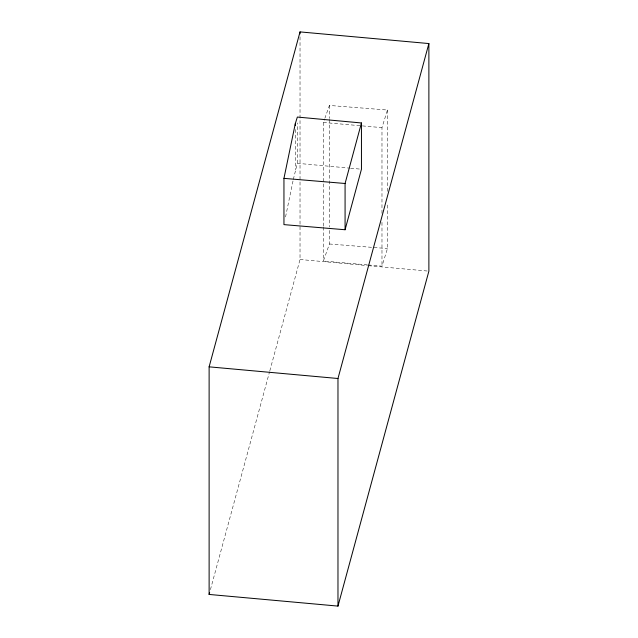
<?xml version="1.0" encoding="UTF-8"?>
<svg xmlns="http://www.w3.org/2000/svg" width="638" height="638" viewBox="0 0 638 638"><rect width="100%" height="100%" fill="white"/><g stroke="black" fill="none" stroke-linecap="round" stroke-linejoin="round"><path stroke-width="0.48" stroke-dasharray="3.19 2.39" d="M285.545 216.936L293.121 180.418M293.32 179.453L297.348 163.312L297.348 122.959M210.428 589.648L269.555 371.787M269.818 370.83L300.027 259.499L300.027 225.708M381.979 213.347L381.979 127.632L387.457 110.023L329.423 105.453L324.973 117.998M368.309 264.969L381.979 266.174L387.457 248.565L387.457 202.717M323.386 226.131L323.386 122.472L324.662 118.891M367.336 264.882L323.386 261.014L329.423 243.995L329.423 228.053M329.423 243.995L387.457 248.565M323.386 122.472L361.475 125.822M362.448 125.909L381.979 127.632M300.027 259.499L367.424 265.599M368.421 265.687L427.883 271.07M297.348 163.312L349.616 168.129M350.605 168.225L361.451 169.222M387.457 110.023L387.457 191.759M381.979 222.319L381.979 266.174M329.423 105.453L329.423 118.413M329.423 119.41L329.423 227.056M323.386 227.128L323.386 261.014M300.027 36.868L300.027 224.712M295.314 129.49L295.314 169.844"/><path stroke-width="0.96" d="M283.95 178.361L295.314 123.589L297.348 117.057L361.451 122.967L361.451 169.222L345.078 229.744L283.95 224.624L283.95 178.361L345.078 183.489L361.451 122.967M209.12 366.842L300.027 31.9L428.88 43.559L428.88 271.158L337.973 606.1L209.12 594.441L209.12 366.842L337.973 378.501L428.88 43.559M209.12 594.441L209.647 592.527M345.078 183.489L345.078 229.744M337.973 378.501L337.973 606.1M300.027 31.9L300.027 33.886M295.314 123.589L295.314 125.558"/></g></svg>
